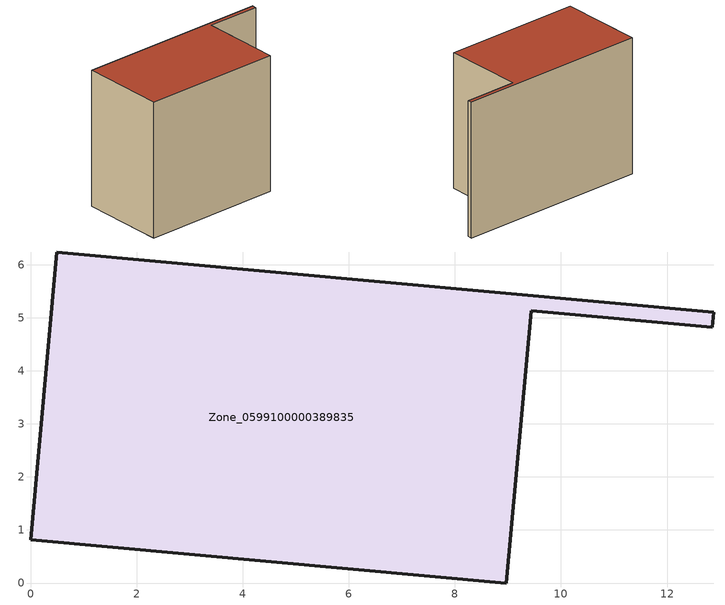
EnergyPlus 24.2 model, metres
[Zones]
Zone_0599100000389835
 floor ground (C_G): 0,0.82 0.49,6.24 12.88,5.11 12.85,4.83 9.44,5.14 8.97,0 z0
 wall outside (C_F): 0.49,6.24 0,0.82 8.97,0 9.44,5.14 12.85,4.83 12.88,5.11 0.49,6.24 z0:8.81
 roof outside (C_R): 12.88,5.11 0.49,6.24 0,0.82 8.97,0 9.44,5.14 12.85,4.83 z8.81
[BUILDING]
Pand.0599100000389835: North Axis=0; Terrain=City; Loads Convergence Tolerance Value=0.04; Temperature Convergence Tolerance Value=0.4; Solar Distribution=FullExterior; Maximum Number of Warmup Days=25; Minimum Number of Warmup Days=1
[Site:Location]
Rotterdam.The.Hague.AP_ZH_NLD Design_Conditions: Latitude=51.96; Longitude=4.45; Time Zone=1; Elevation=-4.5
[SITE:GROUNDTEMPERATURE:BUILDINGSURFACE]
18, 18, 18, 18, 18, 18, 18, 18, 18, 18, 18, 18
[MATERIAL] Thermal Absorptance=0.9; Solar Absorptance=0.7; Visible Absorptance=0.7
Name | Roughness | Thickness | Conductivity | Density | Specific Heat
G.TI.1992-2005 | MediumSmooth | 0.15 | 0.06 | 540 | 1210
F.TI.1992-2005 | Rough | 0.3 | 0.12 | 1920 | 840
R.TI.1992-2005 | MediumRough | 0.2 | 0.08 | 1500 | 1000
[CONSTRUCTION]
C_G: G.TI.1992-2005
C_F: F.TI.1992-2005
C_R: R.TI.1992-2005
[ZONE]
Zone_0599100000389835: Type=1; Multiplier=1; Ceiling Height=Autocalculate; Volume=Autocalculate; Floor Area=autocalculate; Part of Total Floor Area=Yes
[ZONEINFILTRATION:DESIGNFLOWRATE]
Infil_Zone_0599100000389835: Zone or ZoneList or Space or SpaceList=Zone_0599100000389835; Schedule=AlwaysOn; Design Flow Rate Calculation Method=Flow/Area; Flow Rate per Floor Area=0.0015; Constant Term Coefficient=1; Temperature Term Coefficient=0; Velocity Term Coefficient=0; Velocity Squared Term Coefficient=0
[HVACTEMPLATE:ZONE:IDEALLOADSAIRSYSTEM]
Zone_0599100000389835: Maximum Heating Supply Air Temperature=50; Minimum Cooling Supply Air Temperature=13; Maximum Heating Supply Air Humidity Ratio=0.0156; Minimum Cooling Supply Air Humidity Ratio=0.0077; Heating Limit=NoLimit; Cooling Limit=NoLimit; Dehumidification Control Type=ConstantSensibleHeatRatio; Cooling Sensible Heat Ratio=0.7; Dehumidification Setpoint=60; Humidification Control Type=None; Humidification Setpoint=30; Outdoor Air Method=None; Outdoor Air Flow Rate per Person=0.00944; Outdoor Air Flow Rate per Zone Floor Area=0; Outdoor Air Flow Rate per Zone=0; Demand Controlled Ventilation Type=None; Outdoor Air Economizer Type=NoEconomizer; Heat Recovery Type=None; Sensible Heat Recovery Effectiveness=0.7; Latent Heat Recovery Effectiveness=0.65
[ZONECONTROL:THERMOSTAT]
ThermostatControl_Zone_0599100000389835: Zone or ZoneList=Zone_0599100000389835; Control Type Schedule=DualSetpointControlType; Control 1=Thermostat_Zone_0599100000389835; Temperature Difference Between Cutout And Setpoint=0
[THERMOSTATSETPOINT:DUALSETPOINT]
Thermostat_Zone_0599100000389835: Heating Setpoint Temperature Schedule=HeatingSetpoint_Zone_0599100000389835; Cooling Setpoint Temperature Schedule=CoolingSetpoint_Zone_0599100000389835
[SCHEDULE:COMPACT]
HeatingSetpoint_Zone_0599100000389835: Through: 12/31, For: AllDays, Until: 24:00, 21
CoolingSetpoint_Zone_0599100000389835: Through: 12/31, For: AllDays, Until: 24:00, 24
DualSetpointControlType: Through: 12/31, For: AllDays, Until: 24:00, 4
AlwaysOn: Through: 12/31, For: AllDays, Until: 24:00, 1
